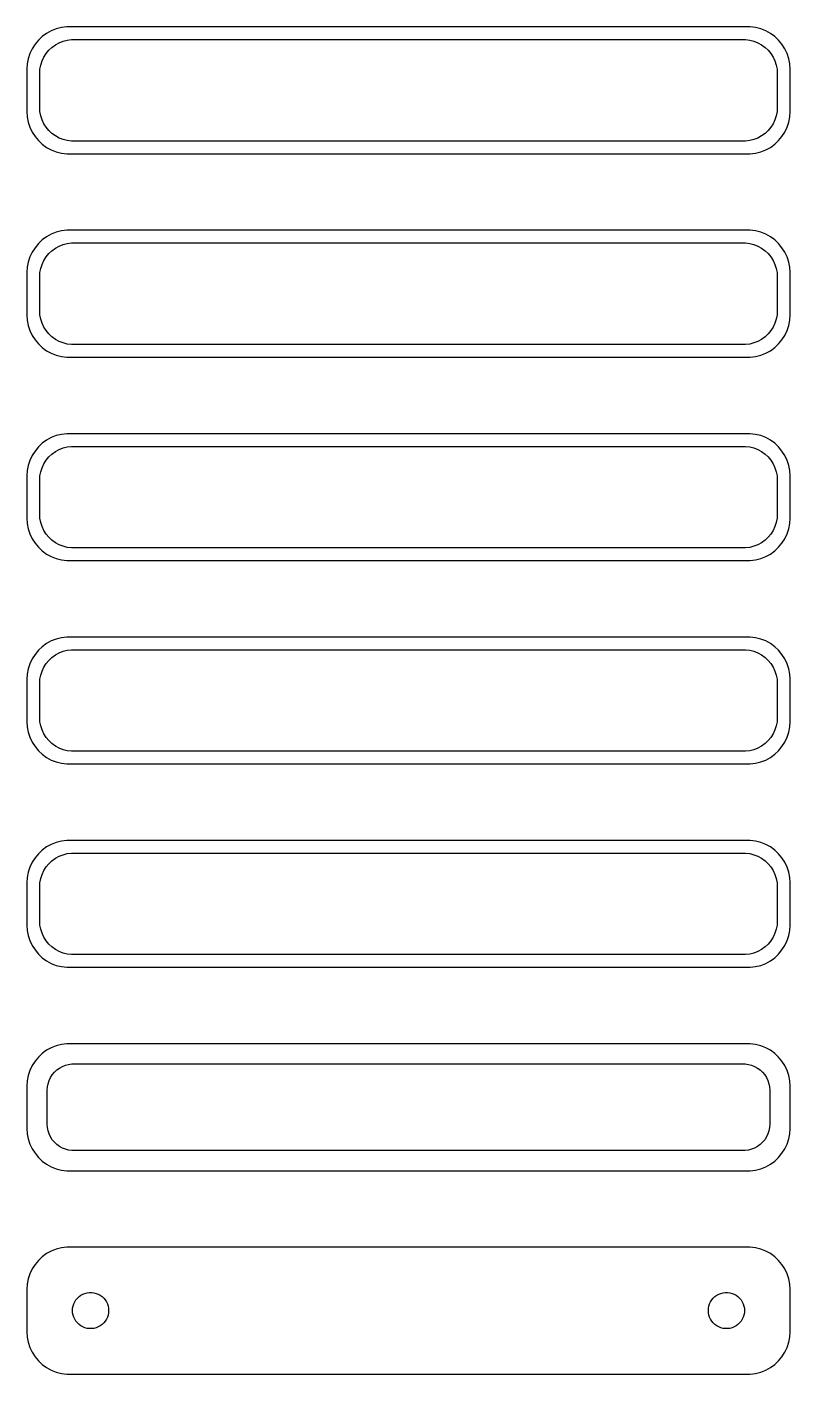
# Model space of a CAD drawing. Header units: metres. Extents: x -45 to 45, y 353 to 703.
# Drawn here: x -45 to 45, y 352.5 to 511.5 of the extents above; entities that cross this region are included whole.
import ezdxf

# ---------------------------------------------------------------- set-up
doc = ezdxf.new("R2010")
doc.units = ezdxf.units.M

msp = doc.modelspace()

# ---------------------------------------------------------------- linework, layer by layer
for p, q in [((-43.1871, 510.353), (-43.6448, 509.923)), ((-42.6791, 510.722), (-43.1871, 510.353)), ((-42.1289, 511.024), (-42.6791, 510.722)), ((-41.5451, 511.255), (-42.1289, 511.024)), ((-40.9369, 511.411), (-41.5451, 511.255)), ((-40.3139, 511.49), (-40.9369, 511.411)), ((40.3139, 511.49), (-40.3139, 511.49)), ((40.9369, 511.411), (40.3139, 511.49)), ((41.5451, 511.255), (40.9369, 511.411)), ((42.1289, 511.024), (41.5451, 511.255)), ((42.6791, 510.722), (42.1289, 511.024)), ((43.1871, 510.353), (42.6791, 510.722)), ((43.6448, 509.923), (43.1871, 510.353)), ((-44.3815, 508.909), (-44.6489, 508.341)), ((-44.0451, 509.439), (-44.3815, 508.909)), ((-43.6448, 509.923), (-44.0451, 509.439)), ((-42.7361, 508.351), (-42.4159, 508.738)), ((-42.4159, 508.738), (-42.0497, 509.082)), ((-42.0497, 509.082), (-41.6433, 509.377)), ((-41.6433, 509.377), (-41.2031, 509.619)), ((-41.2031, 509.619), (-40.7361, 509.804)), ((-40.7361, 509.804), (-40.2495, 509.929)), ((-40.2495, 509.929), (-39.7512, 509.992)), ((-39.7512, 509.992), (39.7512, 509.992)), ((39.7512, 509.992), (40.2495, 509.929)), ((40.2495, 509.929), (40.7361, 509.804)), ((40.7361, 509.804), (41.2031, 509.619)), ((41.2031, 509.619), (41.6433, 509.377)), ((41.6433, 509.377), (42.0497, 509.082)), ((42.0497, 509.082), (42.4159, 508.738)), ((42.4159, 508.738), (42.7361, 508.351)), ((44.0451, 509.439), (43.6448, 509.923)), ((44.3815, 508.909), (44.0451, 509.439)), ((44.6489, 508.341), (44.3815, 508.909)), ((-44.8429, 507.743), (-44.9606, 507.127)), ((-44.6489, 508.341), (-44.8429, 507.743)), ((-43.3743, 506.995), (-43.2191, 507.472)), ((-43.2191, 507.472), (-43.0052, 507.927)), ((-43.0052, 507.927), (-42.7361, 508.351)), ((42.7361, 508.351), (43.0052, 507.927)), ((43.0052, 507.927), (43.2191, 507.472)), ((43.2191, 507.472), (43.3743, 506.995)), ((44.8429, 507.743), (44.6489, 508.341)), ((44.9606, 507.127), (44.8429, 507.743)), ((-44.9606, 507.127), (-45, 506.5)), ((-45, 506.5), (-45, 501.5)), ((-43.5, 506), (-43.4685, 506.501)), ((-43.5, 502), (-43.5, 506)), ((-43.4685, 506.501), (-43.3743, 506.995)), ((43.3743, 506.995), (43.4685, 506.501)), ((43.4685, 506.501), (43.5, 506)), ((43.5, 506), (43.5, 502)), ((45, 506.5), (44.9606, 507.127)), ((45, 501.5), (45, 506.5)), ((-45, 501.5), (-44.9606, 500.873)), ((-44.9606, 500.873), (-44.8429, 500.257)), ((-43.4685, 501.499), (-43.5, 502)), ((-43.3743, 501.005), (-43.4685, 501.499)), ((-43.2191, 500.528), (-43.3743, 501.005)), ((43.3743, 501.005), (43.2191, 500.528)), ((43.4685, 501.499), (43.3743, 501.005)), ((43.5, 502), (43.4685, 501.499)), ((44.8429, 500.257), (44.9606, 500.873)), ((44.9606, 500.873), (45, 501.5)), ((-44.8429, 500.257), (-44.6489, 499.659)), ((-44.6489, 499.659), (-44.3815, 499.091)), ((-43.0052, 500.073), (-43.2191, 500.528)), ((-42.7361, 499.649), (-43.0052, 500.073)), ((-42.4159, 499.262), (-42.7361, 499.649)), ((-42.0497, 498.918), (-42.4159, 499.262)), ((42.4159, 499.262), (42.0497, 498.918)), ((42.7361, 499.649), (42.4159, 499.262)), ((43.0052, 500.073), (42.7361, 499.649)), ((43.2191, 500.528), (43.0052, 500.073)), ((44.3815, 499.091), (44.6489, 499.659)), ((44.6489, 499.659), (44.8429, 500.257)), ((-44.3815, 499.091), (-44.0451, 498.561)), ((-44.0451, 498.561), (-43.6448, 498.077)), ((-43.6448, 498.077), (-43.1871, 497.647)), ((-43.1871, 497.647), (-42.6791, 497.278)), ((-41.6433, 498.623), (-42.0497, 498.918)), ((-41.2031, 498.381), (-41.6433, 498.623)), ((-40.7361, 498.196), (-41.2031, 498.381)), ((-40.2495, 498.071), (-40.7361, 498.196)), ((-39.7512, 498.008), (-40.2495, 498.071)), ((39.7512, 498.008), (-39.7512, 498.008)), ((40.2495, 498.071), (39.7512, 498.008)), ((40.7361, 498.196), (40.2495, 498.071)), ((41.2031, 498.381), (40.7361, 498.196)), ((41.6433, 498.623), (41.2031, 498.381)), ((42.0497, 498.918), (41.6433, 498.623)), ((42.6791, 497.278), (43.1871, 497.647)), ((43.1871, 497.647), (43.6448, 498.077)), ((43.6448, 498.077), (44.0451, 498.561)), ((44.0451, 498.561), (44.3815, 499.091)), ((-42.6791, 497.278), (-42.1289, 496.976)), ((-42.1289, 496.976), (-41.5451, 496.745)), ((-41.5451, 496.745), (-40.9369, 496.589)), ((-40.9369, 496.589), (-40.3139, 496.51)), ((-40.3139, 496.51), (40.3139, 496.51)), ((40.3139, 496.51), (40.9369, 496.589)), ((40.9369, 496.589), (41.5451, 496.745)), ((41.5451, 496.745), (42.1289, 496.976)), ((42.1289, 496.976), (42.6791, 497.278)), ((-42.6791, 486.722), (-43.1871, 486.353)), ((-42.1289, 487.024), (-42.6791, 486.722)), ((-41.5451, 487.255), (-42.1289, 487.024)), ((-40.9369, 487.411), (-41.5451, 487.255)), ((-40.3139, 487.49), (-40.9369, 487.411)), ((40.3139, 487.49), (-40.3139, 487.49)), ((40.9369, 487.411), (40.3139, 487.49)), ((41.5451, 487.255), (40.9369, 487.411)), ((42.1289, 487.024), (41.5451, 487.255)), ((42.6791, 486.722), (42.1289, 487.024)), ((43.1871, 486.353), (42.6791, 486.722)), ((-44.3815, 484.909), (-44.6489, 484.341)), ((-44.0451, 485.439), (-44.3815, 484.909)), ((-43.6448, 485.923), (-44.0451, 485.439)), ((-43.1871, 486.353), (-43.6448, 485.923)), ((-42.4159, 484.738), (-42.0497, 485.082)), ((-42.0497, 485.082), (-41.6433, 485.377)), ((-41.6433, 485.377), (-41.2031, 485.619)), ((-41.2031, 485.619), (-40.7361, 485.804)), ((-40.7361, 485.804), (-40.2495, 485.929)), ((-40.2495, 485.929), (-39.7512, 485.992)), ((-39.7512, 485.992), (39.7512, 485.992)), ((39.7512, 485.992), (40.2495, 485.929)), ((40.2495, 485.929), (40.7361, 485.804)), ((40.7361, 485.804), (41.2031, 485.619)), ((41.2031, 485.619), (41.6433, 485.377)), ((41.6433, 485.377), (42.0497, 485.082)), ((42.0497, 485.082), (42.4159, 484.738)), ((43.6448, 485.923), (43.1871, 486.353)), ((44.0451, 485.439), (43.6448, 485.923)), ((44.3815, 484.909), (44.0451, 485.439)), ((44.6489, 484.341), (44.3815, 484.909)), ((-44.8429, 483.743), (-44.9606, 483.127)), ((-44.6489, 484.341), (-44.8429, 483.743)), ((-43.3743, 482.995), (-43.2191, 483.472)), ((-43.2191, 483.472), (-43.0052, 483.927)), ((-43.0052, 483.927), (-42.7361, 484.351)), ((-42.7361, 484.351), (-42.4159, 484.738)), ((42.4159, 484.738), (42.7361, 484.351)), ((42.7361, 484.351), (43.0052, 483.927)), ((43.0052, 483.927), (43.2191, 483.472)), ((43.2191, 483.472), (43.3743, 482.995)), ((44.8429, 483.743), (44.6489, 484.341)), ((44.9606, 483.127), (44.8429, 483.743)), ((-44.9606, 483.127), (-45, 482.5)), ((-45, 482.5), (-45, 477.5)), ((-43.5, 482), (-43.4685, 482.501)), ((-43.5, 478), (-43.5, 482)), ((-43.4685, 482.501), (-43.3743, 482.995)), ((43.3743, 482.995), (43.4685, 482.501)), ((43.4685, 482.501), (43.5, 482)), ((43.5, 482), (43.5, 478)), ((45, 482.5), (44.9606, 483.127)), ((45, 477.5), (45, 482.5)), ((-45, 477.5), (-44.9606, 476.873)), ((-43.4685, 477.499), (-43.5, 478)), ((-43.3743, 477.005), (-43.4685, 477.499)), ((-43.2191, 476.528), (-43.3743, 477.005)), ((43.3743, 477.005), (43.2191, 476.528)), ((43.4685, 477.499), (43.3743, 477.005)), ((43.5, 478), (43.4685, 477.499)), ((44.9606, 476.873), (45, 477.5)), ((-44.9606, 476.873), (-44.8429, 476.257)), ((-44.8429, 476.257), (-44.6489, 475.659)), ((-44.6489, 475.659), (-44.3815, 475.091)), ((-43.0052, 476.073), (-43.2191, 476.528)), ((-42.7361, 475.649), (-43.0052, 476.073)), ((-42.4159, 475.262), (-42.7361, 475.649)), ((42.7361, 475.649), (42.4159, 475.262)), ((43.0052, 476.073), (42.7361, 475.649)), ((43.2191, 476.528), (43.0052, 476.073)), ((44.3815, 475.091), (44.6489, 475.659)), ((44.6489, 475.659), (44.8429, 476.257)), ((44.8429, 476.257), (44.9606, 476.873)), ((-44.3815, 475.091), (-44.0451, 474.561)), ((-44.0451, 474.561), (-43.6448, 474.077)), ((-43.6448, 474.077), (-43.1871, 473.647)), ((-42.0497, 474.918), (-42.4159, 475.262)), ((-41.6433, 474.623), (-42.0497, 474.918)), ((-41.2031, 474.381), (-41.6433, 474.623)), ((-40.7361, 474.196), (-41.2031, 474.381)), ((-40.2495, 474.071), (-40.7361, 474.196)), ((-39.7512, 474.008), (-40.2495, 474.071)), ((39.7512, 474.008), (-39.7512, 474.008)), ((40.2495, 474.071), (39.7512, 474.008)), ((40.7361, 474.196), (40.2495, 474.071)), ((41.2031, 474.381), (40.7361, 474.196)), ((41.6433, 474.623), (41.2031, 474.381)), ((42.0497, 474.918), (41.6433, 474.623)), ((42.4159, 475.262), (42.0497, 474.918)), ((43.1871, 473.647), (43.6448, 474.077)), ((43.6448, 474.077), (44.0451, 474.561)), ((44.0451, 474.561), (44.3815, 475.091)), ((-43.1871, 473.647), (-42.6791, 473.278)), ((-42.6791, 473.278), (-42.1289, 472.976)), ((-42.1289, 472.976), (-41.5451, 472.745)), ((-41.5451, 472.745), (-40.9369, 472.589)), ((-40.9369, 472.589), (-40.3139, 472.51)), ((-40.3139, 472.51), (40.3139, 472.51)), ((40.3139, 472.51), (40.9369, 472.589)), ((40.9369, 472.589), (41.5451, 472.745)), ((41.5451, 472.745), (42.1289, 472.976)), ((42.1289, 472.976), (42.6791, 473.278)), ((42.6791, 473.278), (43.1871, 473.647)), ((-42.6791, 462.722), (-43.1871, 462.353)), ((-42.1289, 463.024), (-42.6791, 462.722)), ((-41.5451, 463.255), (-42.1289, 463.024)), ((-40.9369, 463.411), (-41.5451, 463.255)), ((-40.3139, 463.49), (-40.9369, 463.411)), ((40.3139, 463.49), (-40.3139, 463.49)), ((40.9369, 463.411), (40.3139, 463.49)), ((41.5451, 463.255), (40.9369, 463.411)), ((42.1289, 463.024), (41.5451, 463.255)), ((42.6791, 462.722), (42.1289, 463.024)), ((43.1871, 462.353), (42.6791, 462.722)), ((-44.0451, 461.439), (-44.3815, 460.909)), ((-43.6448, 461.923), (-44.0451, 461.439)), ((-43.1871, 462.353), (-43.6448, 461.923)), ((-42.4159, 460.738), (-42.0497, 461.082)), ((-42.0497, 461.082), (-41.6433, 461.377)), ((-41.6433, 461.377), (-41.2031, 461.619)), ((-41.2031, 461.619), (-40.7361, 461.804)), ((-40.7361, 461.804), (-40.2495, 461.929)), ((-40.2495, 461.929), (-39.7512, 461.992)), ((-39.7512, 461.992), (39.7512, 461.992)), ((39.7512, 461.992), (40.2495, 461.929)), ((40.2495, 461.929), (40.7361, 461.804)), ((40.7361, 461.804), (41.2031, 461.619)), ((41.2031, 461.619), (41.6433, 461.377)), ((41.6433, 461.377), (42.0497, 461.082)), ((42.0497, 461.082), (42.4159, 460.738)), ((43.6448, 461.923), (43.1871, 462.353)), ((44.0451, 461.439), (43.6448, 461.923)), ((44.3815, 460.909), (44.0451, 461.439)), ((-44.8429, 459.743), (-44.9606, 459.127)), ((-44.6489, 460.341), (-44.8429, 459.743)), ((-44.3815, 460.909), (-44.6489, 460.341)), ((-43.3743, 458.995), (-43.2191, 459.472)), ((-43.2191, 459.472), (-43.0052, 459.927)), ((-43.0052, 459.927), (-42.7361, 460.351)), ((-42.7361, 460.351), (-42.4159, 460.738)), ((42.4159, 460.738), (42.7361, 460.351)), ((42.7361, 460.351), (43.0052, 459.927)), ((43.0052, 459.927), (43.2191, 459.472)), ((43.2191, 459.472), (43.3743, 458.995)), ((44.6489, 460.341), (44.3815, 460.909)), ((44.8429, 459.743), (44.6489, 460.341)), ((44.9606, 459.127), (44.8429, 459.743)), ((-44.9606, 459.127), (-45, 458.5)), ((-45, 458.5), (-45, 453.5)), ((-43.5, 458), (-43.4685, 458.501)), ((-43.5, 454), (-43.5, 458)), ((-43.4685, 458.501), (-43.3743, 458.995)), ((43.3743, 458.995), (43.4685, 458.501)), ((43.4685, 458.501), (43.5, 458)), ((43.5, 458), (43.5, 454)), ((45, 458.5), (44.9606, 459.127)), ((45, 453.5), (45, 458.5)), ((-45, 453.5), (-44.9606, 452.873)), ((-43.4685, 453.499), (-43.5, 454)), ((-43.3743, 453.005), (-43.4685, 453.499)), ((43.4685, 453.499), (43.3743, 453.005)), ((43.5, 454), (43.4685, 453.499)), ((44.9606, 452.873), (45, 453.5)), ((-44.9606, 452.873), (-44.8429, 452.257)), ((-44.8429, 452.257), (-44.6489, 451.659)), ((-44.6489, 451.659), (-44.3815, 451.091)), ((-43.2191, 452.528), (-43.3743, 453.005)), ((-43.0052, 452.073), (-43.2191, 452.528)), ((-42.7361, 451.649), (-43.0052, 452.073)), ((-42.4159, 451.262), (-42.7361, 451.649)), ((42.7361, 451.649), (42.4159, 451.262)), ((43.0052, 452.073), (42.7361, 451.649)), ((43.2191, 452.528), (43.0052, 452.073)), ((43.3743, 453.005), (43.2191, 452.528)), ((44.3815, 451.091), (44.6489, 451.659)), ((44.6489, 451.659), (44.8429, 452.257)), ((44.8429, 452.257), (44.9606, 452.873)), ((-44.3815, 451.091), (-44.0451, 450.561)), ((-44.0451, 450.561), (-43.6448, 450.077)), ((-43.6448, 450.077), (-43.1871, 449.647)), ((-42.0497, 450.918), (-42.4159, 451.262)), ((-41.6433, 450.623), (-42.0497, 450.918)), ((-41.2031, 450.381), (-41.6433, 450.623)), ((-40.7361, 450.196), (-41.2031, 450.381)), ((-40.2495, 450.071), (-40.7361, 450.196)), ((-39.7512, 450.008), (-40.2495, 450.071)), ((39.7512, 450.008), (-39.7512, 450.008)), ((40.2495, 450.071), (39.7512, 450.008)), ((40.7361, 450.196), (40.2495, 450.071)), ((41.2031, 450.381), (40.7361, 450.196)), ((41.6433, 450.623), (41.2031, 450.381)), ((42.0497, 450.918), (41.6433, 450.623)), ((42.4159, 451.262), (42.0497, 450.918)), ((43.1871, 449.647), (43.6448, 450.077)), ((43.6448, 450.077), (44.0451, 450.561)), ((44.0451, 450.561), (44.3815, 451.091)), ((-43.1871, 449.647), (-42.6791, 449.278)), ((-42.6791, 449.278), (-42.1289, 448.976)), ((-42.1289, 448.976), (-41.5451, 448.745)), ((-41.5451, 448.745), (-40.9369, 448.589)), ((-40.9369, 448.589), (-40.3139, 448.51)), ((-40.3139, 448.51), (40.3139, 448.51)), ((40.3139, 448.51), (40.9369, 448.589)), ((40.9369, 448.589), (41.5451, 448.745)), ((41.5451, 448.745), (42.1289, 448.976)), ((42.1289, 448.976), (42.6791, 449.278)), ((42.6791, 449.278), (43.1871, 449.647)), ((-42.1289, 439.024), (-42.6791, 438.722)), ((-41.5451, 439.255), (-42.1289, 439.024)), ((-40.9369, 439.411), (-41.5451, 439.255)), ((-40.3139, 439.49), (-40.9369, 439.411)), ((40.3139, 439.49), (-40.3139, 439.49)), ((40.9369, 439.411), (40.3139, 439.49)), ((41.5451, 439.255), (40.9369, 439.411)), ((42.1289, 439.024), (41.5451, 439.255)), ((42.6791, 438.722), (42.1289, 439.024)), ((-44.0451, 437.439), (-44.3815, 436.909)), ((-43.6448, 437.923), (-44.0451, 437.439)), ((-43.1871, 438.353), (-43.6448, 437.923)), ((-42.6791, 438.722), (-43.1871, 438.353)), ((-42.0497, 437.082), (-41.6433, 437.377)), ((-41.6433, 437.377), (-41.2031, 437.619)), ((-41.2031, 437.619), (-40.7361, 437.804)), ((-40.7361, 437.804), (-40.2495, 437.929)), ((-40.2495, 437.929), (-39.7512, 437.992)), ((-39.7512, 437.992), (39.7512, 437.992)), ((39.7512, 437.992), (40.2495, 437.929)), ((40.2495, 437.929), (40.7361, 437.804)), ((40.7361, 437.804), (41.2031, 437.619)), ((41.2031, 437.619), (41.6433, 437.377)), ((41.6433, 437.377), (42.0497, 437.082)), ((43.1871, 438.353), (42.6791, 438.722)), ((43.6448, 437.923), (43.1871, 438.353)), ((44.0451, 437.439), (43.6448, 437.923)), ((44.3815, 436.909), (44.0451, 437.439)), ((-44.8429, 435.743), (-44.9606, 435.127)), ((-44.6489, 436.341), (-44.8429, 435.743)), ((-44.3815, 436.909), (-44.6489, 436.341)), ((-43.2191, 435.472), (-43.0052, 435.927)), ((-43.0052, 435.927), (-42.7361, 436.351)), ((-42.7361, 436.351), (-42.4159, 436.738)), ((-42.4159, 436.738), (-42.0497, 437.082)), ((42.0497, 437.082), (42.4159, 436.738)), ((42.4159, 436.738), (42.7361, 436.351)), ((42.7361, 436.351), (43.0052, 435.927)), ((43.0052, 435.927), (43.2191, 435.472)), ((44.6489, 436.341), (44.3815, 436.909)), ((44.8429, 435.743), (44.6489, 436.341)), ((44.9606, 435.127), (44.8429, 435.743)), ((-44.9606, 435.127), (-45, 434.5)), ((-45, 434.5), (-45, 429.5)), ((-43.5, 434), (-43.4685, 434.501)), ((-43.4685, 434.501), (-43.3743, 434.995)), ((-43.3743, 434.995), (-43.2191, 435.472)), ((43.2191, 435.472), (43.3743, 434.995)), ((43.3743, 434.995), (43.4685, 434.501)), ((43.4685, 434.501), (43.5, 434)), ((45, 434.5), (44.9606, 435.127)), ((45, 429.5), (45, 434.5)), ((-43.5, 430), (-43.5, 434)), ((43.5, 434), (43.5, 430)), ((-45, 429.5), (-44.9606, 428.873)), ((-43.4685, 429.499), (-43.5, 430)), ((-43.3743, 429.005), (-43.4685, 429.499)), ((43.4685, 429.499), (43.3743, 429.005)), ((43.5, 430), (43.4685, 429.499)), ((44.9606, 428.873), (45, 429.5)), ((-44.9606, 428.873), (-44.8429, 428.257)), ((-44.8429, 428.257), (-44.6489, 427.659)), ((-44.6489, 427.659), (-44.3815, 427.091)), ((-43.2191, 428.528), (-43.3743, 429.005)), ((-43.0052, 428.073), (-43.2191, 428.528)), ((-42.7361, 427.649), (-43.0052, 428.073)), ((43.0052, 428.073), (42.7361, 427.649)), ((43.2191, 428.528), (43.0052, 428.073)), ((43.3743, 429.005), (43.2191, 428.528)), ((44.3815, 427.091), (44.6489, 427.659)), ((44.6489, 427.659), (44.8429, 428.257)), ((44.8429, 428.257), (44.9606, 428.873)), ((-44.3815, 427.091), (-44.0451, 426.561)), ((-44.0451, 426.561), (-43.6448, 426.077)), ((-43.6448, 426.077), (-43.1871, 425.647)), ((-42.4159, 427.262), (-42.7361, 427.649)), ((-42.0497, 426.918), (-42.4159, 427.262)), ((-41.6433, 426.623), (-42.0497, 426.918)), ((-41.2031, 426.381), (-41.6433, 426.623)), ((-40.7361, 426.196), (-41.2031, 426.381)), ((-40.2495, 426.071), (-40.7361, 426.196)), ((-39.7512, 426.008), (-40.2495, 426.071)), ((40.2495, 426.071), (39.7512, 426.008)), ((40.7361, 426.196), (40.2495, 426.071)), ((41.2031, 426.381), (40.7361, 426.196)), ((41.6433, 426.623), (41.2031, 426.381)), ((42.0497, 426.918), (41.6433, 426.623)), ((42.4159, 427.262), (42.0497, 426.918)), ((42.7361, 427.649), (42.4159, 427.262)), ((43.1871, 425.647), (43.6448, 426.077)), ((43.6448, 426.077), (44.0451, 426.561)), ((44.0451, 426.561), (44.3815, 427.091)), ((-43.1871, 425.647), (-42.6791, 425.278)), ((-42.6791, 425.278), (-42.1289, 424.976)), ((-42.1289, 424.976), (-41.5451, 424.745)), ((-41.5451, 424.745), (-40.9369, 424.589)), ((-40.9369, 424.589), (-40.3139, 424.51)), ((-40.3139, 424.51), (40.3139, 424.51)), ((39.7512, 426.008), (-39.7512, 426.008)), ((40.3139, 424.51), (40.9369, 424.589)), ((40.9369, 424.589), (41.5451, 424.745)), ((41.5451, 424.745), (42.1289, 424.976)), ((42.1289, 424.976), (42.6791, 425.278)), ((42.6791, 425.278), (43.1871, 425.647)), ((-42.1289, 415.024), (-42.6791, 414.722)), ((-41.5451, 415.255), (-42.1289, 415.024)), ((-40.9369, 415.411), (-41.5451, 415.255)), ((-40.3139, 415.49), (-40.9369, 415.411)), ((40.3139, 415.49), (-40.3139, 415.49)), ((40.9369, 415.411), (40.3139, 415.49)), ((41.5451, 415.255), (40.9369, 415.411)), ((42.1289, 415.024), (41.5451, 415.255)), ((42.6791, 414.722), (42.1289, 415.024)), ((-44.0451, 413.439), (-44.3815, 412.909)), ((-43.6448, 413.923), (-44.0451, 413.439)), ((-43.1871, 414.353), (-43.6448, 413.923)), ((-42.6791, 414.722), (-43.1871, 414.353)), ((-42.0497, 413.082), (-41.6433, 413.377)), ((-41.6433, 413.377), (-41.2031, 413.619)), ((-41.2031, 413.619), (-40.7361, 413.804)), ((-40.7361, 413.804), (-40.2495, 413.929)), ((-40.2495, 413.929), (-39.7512, 413.992)), ((-39.7512, 413.992), (39.7512, 413.992)), ((39.7512, 413.992), (40.2495, 413.929)), ((40.2495, 413.929), (40.7361, 413.804)), ((40.7361, 413.804), (41.2031, 413.619)), ((41.2031, 413.619), (41.6433, 413.377)), ((41.6433, 413.377), (42.0497, 413.082)), ((43.1871, 414.353), (42.6791, 414.722)), ((43.6448, 413.923), (43.1871, 414.353)), ((44.0451, 413.439), (43.6448, 413.923)), ((44.3815, 412.909), (44.0451, 413.439)), ((-44.6489, 412.341), (-44.8429, 411.743)), ((-44.3815, 412.909), (-44.6489, 412.341)), ((-43.2191, 411.472), (-43.0052, 411.927)), ((-43.0052, 411.927), (-42.7361, 412.351)), ((-42.7361, 412.351), (-42.4159, 412.738)), ((-42.4159, 412.738), (-42.0497, 413.082)), ((42.0497, 413.082), (42.4159, 412.738)), ((42.4159, 412.738), (42.7361, 412.351)), ((42.7361, 412.351), (43.0052, 411.927)), ((43.0052, 411.927), (43.2191, 411.472)), ((44.6489, 412.341), (44.3815, 412.909)), ((44.8429, 411.743), (44.6489, 412.341)), ((-44.9606, 411.127), (-45, 410.5)), ((-45, 410.5), (-45, 405.5)), ((-44.8429, 411.743), (-44.9606, 411.127)), ((-43.5, 410), (-43.4685, 410.501)), ((-43.4685, 410.501), (-43.3743, 410.995)), ((-43.3743, 410.995), (-43.2191, 411.472)), ((43.2191, 411.472), (43.3743, 410.995)), ((43.3743, 410.995), (43.4685, 410.501)), ((43.4685, 410.501), (43.5, 410)), ((44.9606, 411.127), (44.8429, 411.743)), ((45, 410.5), (44.9606, 411.127)), ((45, 405.5), (45, 410.5)), ((-43.5, 406), (-43.5, 410)), ((43.5, 410), (43.5, 406)), ((-45, 405.5), (-44.9606, 404.873)), ((-43.4685, 405.499), (-43.5, 406)), ((-43.3743, 405.005), (-43.4685, 405.499)), ((43.4685, 405.499), (43.3743, 405.005)), ((43.5, 406), (43.4685, 405.499)), ((44.9606, 404.873), (45, 405.5)), ((-44.9606, 404.873), (-44.8429, 404.257)), ((-44.8429, 404.257), (-44.6489, 403.659)), ((-43.2191, 404.528), (-43.3743, 405.005)), ((-43.0052, 404.073), (-43.2191, 404.528)), ((-42.7361, 403.649), (-43.0052, 404.073)), ((43.0052, 404.073), (42.7361, 403.649)), ((43.2191, 404.528), (43.0052, 404.073)), ((43.3743, 405.005), (43.2191, 404.528)), ((44.6489, 403.659), (44.8429, 404.257)), ((44.8429, 404.257), (44.9606, 404.873)), ((-44.6489, 403.659), (-44.3815, 403.091)), ((-44.3815, 403.091), (-44.0451, 402.561)), ((-44.0451, 402.561), (-43.6448, 402.077)), ((-42.4159, 403.262), (-42.7361, 403.649)), ((-42.0497, 402.918), (-42.4159, 403.262)), ((-41.6433, 402.623), (-42.0497, 402.918)), ((-41.2031, 402.381), (-41.6433, 402.623)), ((-40.7361, 402.196), (-41.2031, 402.381)), ((41.2031, 402.381), (40.7361, 402.196)), ((41.6433, 402.623), (41.2031, 402.381)), ((42.0497, 402.918), (41.6433, 402.623)), ((42.4159, 403.262), (42.0497, 402.918)), ((42.7361, 403.649), (42.4159, 403.262)), ((43.6448, 402.077), (44.0451, 402.561)), ((44.0451, 402.561), (44.3815, 403.091)), ((44.3815, 403.091), (44.6489, 403.659)), ((-43.6448, 402.077), (-43.1871, 401.647)), ((-43.1871, 401.647), (-42.6791, 401.278)), ((-42.6791, 401.278), (-42.1289, 400.976)), ((-42.1289, 400.976), (-41.5451, 400.745)), ((-41.5451, 400.745), (-40.9369, 400.589)), ((-40.2495, 402.071), (-40.7361, 402.196)), ((-39.7512, 402.008), (-40.2495, 402.071)), ((39.7512, 402.008), (-39.7512, 402.008)), ((40.2495, 402.071), (39.7512, 402.008)), ((40.7361, 402.196), (40.2495, 402.071)), ((40.9369, 400.589), (41.5451, 400.745)), ((41.5451, 400.745), (42.1289, 400.976)), ((42.1289, 400.976), (42.6791, 401.278)), ((42.6791, 401.278), (43.1871, 401.647)), ((43.1871, 401.647), (43.6448, 402.077)), ((-40.9369, 400.589), (-40.3139, 400.51)), ((-40.3139, 400.51), (40.3139, 400.51)), ((40.3139, 400.51), (40.9369, 400.589)), ((-41.5451, 391.255), (-42.1289, 391.024)), ((-40.9369, 391.411), (-41.5451, 391.255)), ((-40.3139, 391.49), (-40.9369, 391.411)), ((40.3139, 391.49), (-40.3139, 391.49)), ((40.9369, 391.411), (40.3139, 391.49)), ((41.5451, 391.255), (40.9369, 391.411)), ((42.1289, 391.024), (41.5451, 391.255)), ((-43.6448, 389.923), (-44.0451, 389.439)), ((-43.1871, 390.353), (-43.6448, 389.923)), ((-42.6791, 390.722), (-43.1871, 390.353)), ((-42.1289, 391.024), (-42.6791, 390.722)), ((42.6791, 390.722), (42.1289, 391.024)), ((43.1871, 390.353), (42.6791, 390.722)), ((43.6448, 389.923), (43.1871, 390.353)), ((44.0451, 389.439), (43.6448, 389.923)), ((-44.6489, 388.341), (-44.8429, 387.743)), ((-44.3815, 388.909), (-44.6489, 388.341)), ((-44.0451, 389.439), (-44.3815, 388.909)), ((-42.0184, 387.83), (-41.7692, 388.131)), ((-41.7692, 388.131), (-41.4842, 388.399)), ((-41.4842, 388.399), (-41.168, 388.628)), ((-41.168, 388.628), (-40.8254, 388.817)), ((-40.8254, 388.817), (-40.4619, 388.961)), ((-40.4619, 388.961), (-40.0833, 389.058)), ((-40.0833, 389.058), (-39.6954, 389.107)), ((-39.6954, 389.107), (39.6954, 389.107)), ((39.6954, 389.107), (40.0833, 389.058)), ((40.0833, 389.058), (40.4619, 388.961)), ((40.4619, 388.961), (40.8254, 388.817)), ((40.8254, 388.817), (41.168, 388.628)), ((41.168, 388.628), (41.4842, 388.399)), ((41.4842, 388.399), (41.7692, 388.131)), ((41.7692, 388.131), (42.0184, 387.83)), ((44.3815, 388.909), (44.0451, 389.439)), ((44.6489, 388.341), (44.3815, 388.909)), ((44.8429, 387.743), (44.6489, 388.341)), ((-44.9606, 387.127), (-45, 386.5)), ((-45, 386.5), (-45, 381.5)), ((-44.8429, 387.743), (-44.9606, 387.127)), ((-42.6129, 386), (-42.5884, 386.39)), ((-42.5884, 386.39), (-42.5151, 386.774)), ((-42.5151, 386.774), (-42.3943, 387.146)), ((-42.3943, 387.146), (-42.2279, 387.5)), ((-42.2279, 387.5), (-42.0184, 387.83)), ((42.0184, 387.83), (42.2279, 387.5)), ((42.2279, 387.5), (42.3943, 387.146)), ((42.3943, 387.146), (42.5151, 386.774)), ((42.5151, 386.774), (42.5884, 386.39)), ((42.5884, 386.39), (42.6129, 386)), ((44.9606, 387.127), (44.8429, 387.743)), ((45, 386.5), (44.9606, 387.127)), ((45, 381.5), (45, 386.5)), ((-42.6129, 382), (-42.6129, 386)), ((42.6129, 386), (42.6129, 382)), ((-42.5884, 381.61), (-42.6129, 382)), ((-42.5151, 381.226), (-42.5884, 381.61)), ((42.5884, 381.61), (42.5151, 381.226)), ((42.6129, 382), (42.5884, 381.61)), ((-45, 381.5), (-44.9606, 380.873)), ((-44.9606, 380.873), (-44.8429, 380.257)), ((-44.8429, 380.257), (-44.6489, 379.659)), ((-42.3943, 380.854), (-42.5151, 381.226)), ((-42.2279, 380.5), (-42.3943, 380.854)), ((-42.0184, 380.17), (-42.2279, 380.5)), ((-41.7692, 379.869), (-42.0184, 380.17)), ((42.0184, 380.17), (41.7692, 379.869)), ((42.2279, 380.5), (42.0184, 380.17)), ((42.3943, 380.854), (42.2279, 380.5)), ((42.5151, 381.226), (42.3943, 380.854)), ((44.6489, 379.659), (44.8429, 380.257)), ((44.8429, 380.257), (44.9606, 380.873)), ((44.9606, 380.873), (45, 381.5)), ((-44.6489, 379.659), (-44.3815, 379.091)), ((-44.3815, 379.091), (-44.0451, 378.561)), ((-44.0451, 378.561), (-43.6448, 378.077)), ((-41.4842, 379.601), (-41.7692, 379.869)), ((-41.168, 379.372), (-41.4842, 379.601)), ((-40.8254, 379.183), (-41.168, 379.372)), ((-40.4619, 379.039), (-40.8254, 379.183)), ((-40.0833, 378.942), (-40.4619, 379.039)), ((-39.6954, 378.893), (-40.0833, 378.942)), ((39.6954, 378.893), (-39.6954, 378.893)), ((40.0833, 378.942), (39.6954, 378.893)), ((40.4619, 379.039), (40.0833, 378.942)), ((40.8254, 379.183), (40.4619, 379.039)), ((41.168, 379.372), (40.8254, 379.183)), ((41.4842, 379.601), (41.168, 379.372)), ((41.7692, 379.869), (41.4842, 379.601)), ((43.6448, 378.077), (44.0451, 378.561)), ((44.0451, 378.561), (44.3815, 379.091)), ((44.3815, 379.091), (44.6489, 379.659)), ((-43.6448, 378.077), (-43.1871, 377.647)), ((-43.1871, 377.647), (-42.6791, 377.278)), ((-42.6791, 377.278), (-42.1289, 376.976)), ((-42.1289, 376.976), (-41.5451, 376.745)), ((41.5451, 376.745), (42.1289, 376.976)), ((42.1289, 376.976), (42.6791, 377.278)), ((42.6791, 377.278), (43.1871, 377.647)), ((43.1871, 377.647), (43.6448, 378.077)), ((-41.5451, 376.745), (-40.9369, 376.589)), ((-40.9369, 376.589), (-40.3139, 376.51)), ((-40.3139, 376.51), (40.3139, 376.51)), ((40.3139, 376.51), (40.9369, 376.589)), ((40.9369, 376.589), (41.5451, 376.745)), ((-41.5451, 367.255), (-42.1289, 367.024)), ((-40.9369, 367.411), (-41.5451, 367.255)), ((-40.3139, 367.49), (-40.9369, 367.411)), ((40.3139, 367.49), (-40.3139, 367.49)), ((40.9369, 367.411), (40.3139, 367.49)), ((41.5451, 367.255), (40.9369, 367.411)), ((42.1289, 367.024), (41.5451, 367.255)), ((-43.6448, 365.923), (-44.0451, 365.439)), ((-43.1871, 366.353), (-43.6448, 365.923)), ((-42.6791, 366.722), (-43.1871, 366.353)), ((-42.1289, 367.024), (-42.6791, 366.722)), ((42.6791, 366.722), (42.1289, 367.024)), ((43.1871, 366.353), (42.6791, 366.722)), ((43.6448, 365.923), (43.1871, 366.353)), ((44.0451, 365.439), (43.6448, 365.923)), ((-44.6489, 364.341), (-44.8429, 363.743)), ((-44.3815, 364.909), (-44.6489, 364.341)), ((-44.0451, 365.439), (-44.3815, 364.909)), ((44.3815, 364.909), (44.0451, 365.439)), ((44.6489, 364.341), (44.3815, 364.909)), ((44.8429, 363.743), (44.6489, 364.341)), ((-44.9606, 363.127), (-45, 362.5)), ((-45, 362.5), (-45, 357.5)), ((-44.8429, 363.743), (-44.9606, 363.127)), ((44.9606, 363.127), (44.8429, 363.743)), ((45, 362.5), (44.9606, 363.127)), ((45, 357.5), (45, 362.5)), ((-39.4853, 360.786), (-39.3712, 361.029)), ((-39.3712, 361.029), (-39.2275, 361.255)), ((-39.2275, 361.255), (-39.0565, 361.462)), ((-39.0565, 361.462), (-38.8611, 361.645)), ((-38.8611, 361.645), (-38.6441, 361.803)), ((-38.6441, 361.803), (-38.4092, 361.932)), ((-38.4092, 361.932), (-38.1598, 362.031)), ((-38.1598, 362.031), (-37.9001, 362.097)), ((-37.9001, 362.097), (-37.6341, 362.131)), ((-37.6341, 362.131), (-37.3659, 362.131)), ((-37.3659, 362.131), (-37.0999, 362.097)), ((-37.0999, 362.097), (-36.8401, 362.031)), ((-36.8401, 362.031), (-36.5908, 361.932)), ((-36.5908, 361.932), (-36.3559, 361.803)), ((-36.3559, 361.803), (-36.1389, 361.645)), ((-36.1389, 361.645), (-35.9434, 361.462)), ((-35.9434, 361.462), (-35.7725, 361.255)), ((-35.7725, 361.255), (-35.6288, 361.029)), ((-35.6288, 361.029), (-35.5146, 360.786)), ((35.5146, 360.786), (35.6288, 361.029)), ((35.6288, 361.029), (35.7725, 361.255)), ((35.7725, 361.255), (35.9434, 361.462)), ((35.9434, 361.462), (36.1389, 361.645)), ((36.1389, 361.645), (36.3559, 361.803)), ((36.3559, 361.803), (36.5908, 361.932)), ((36.5908, 361.932), (36.8401, 362.031)), ((36.8401, 362.031), (37.0999, 362.097)), ((37.0999, 362.097), (37.3659, 362.131)), ((37.3659, 362.131), (37.6341, 362.131)), ((37.6341, 362.131), (37.9001, 362.097)), ((37.9001, 362.097), (38.1598, 362.031)), ((38.1598, 362.031), (38.4092, 361.932)), ((38.4092, 361.932), (38.6441, 361.803)), ((38.6441, 361.803), (38.8611, 361.645)), ((38.8611, 361.645), (39.0565, 361.462)), ((39.0565, 361.462), (39.2275, 361.255)), ((39.2275, 361.255), (39.3712, 361.029)), ((39.3712, 361.029), (39.4853, 360.786)), ((-39.6353, 360), (-39.6185, 360.268)), ((-39.6185, 359.732), (-39.6353, 360)), ((-39.6185, 360.268), (-39.5682, 360.531)), ((-39.5682, 359.469), (-39.6185, 359.732)), ((-39.5682, 360.531), (-39.4853, 360.786)), ((-39.4853, 359.214), (-39.5682, 359.469)), ((-35.5146, 360.786), (-35.4318, 360.531)), ((-35.4318, 359.469), (-35.5146, 359.214)), ((-35.4318, 360.531), (-35.3815, 360.268)), ((-35.3815, 359.732), (-35.4318, 359.469)), ((-35.3815, 360.268), (-35.3647, 360)), ((-35.3647, 360), (-35.3815, 359.732)), ((35.3647, 360), (35.3815, 360.268)), ((35.3815, 359.732), (35.3647, 360)), ((35.3815, 360.268), (35.4318, 360.531)), ((35.4318, 359.469), (35.3815, 359.732)), ((35.4318, 360.531), (35.5146, 360.786)), ((35.5146, 359.214), (35.4318, 359.469)), ((39.4853, 360.786), (39.5682, 360.531)), ((39.5682, 359.469), (39.4853, 359.214)), ((39.5682, 360.531), (39.6185, 360.268)), ((39.6185, 359.732), (39.5682, 359.469)), ((39.6185, 360.268), (39.6353, 360)), ((39.6353, 360), (39.6185, 359.732)), ((-39.3712, 358.971), (-39.4853, 359.214)), ((-39.2275, 358.745), (-39.3712, 358.971)), ((-39.0565, 358.538), (-39.2275, 358.745)), ((-38.8611, 358.355), (-39.0565, 358.538)), ((-38.6441, 358.197), (-38.8611, 358.355)), ((-38.4092, 358.068), (-38.6441, 358.197)), ((-38.1598, 357.969), (-38.4092, 358.068)), ((-37.9001, 357.903), (-38.1598, 357.969)), ((-37.6341, 357.869), (-37.9001, 357.903)), ((-37.3659, 357.869), (-37.6341, 357.869)), ((-37.0999, 357.903), (-37.3659, 357.869)), ((-36.8401, 357.969), (-37.0999, 357.903)), ((-36.5908, 358.068), (-36.8401, 357.969)), ((-36.3559, 358.197), (-36.5908, 358.068)), ((-36.1389, 358.355), (-36.3559, 358.197)), ((-35.9434, 358.538), (-36.1389, 358.355)), ((-35.7725, 358.745), (-35.9434, 358.538)), ((-35.6288, 358.971), (-35.7725, 358.745)), ((-35.5146, 359.214), (-35.6288, 358.971)), ((35.6288, 358.971), (35.5146, 359.214)), ((35.7725, 358.745), (35.6288, 358.971)), ((35.9434, 358.538), (35.7725, 358.745)), ((36.1389, 358.355), (35.9434, 358.538)), ((36.3559, 358.197), (36.1389, 358.355)), ((36.5908, 358.068), (36.3559, 358.197)), ((36.8401, 357.969), (36.5908, 358.068)), ((37.0999, 357.903), (36.8401, 357.969)), ((37.3659, 357.869), (37.0999, 357.903)), ((37.6341, 357.869), (37.3659, 357.869)), ((37.9001, 357.903), (37.6341, 357.869)), ((38.1598, 357.969), (37.9001, 357.903)), ((38.4092, 358.068), (38.1598, 357.969)), ((38.6441, 358.197), (38.4092, 358.068)), ((38.8611, 358.355), (38.6441, 358.197)), ((39.0565, 358.538), (38.8611, 358.355)), ((39.2275, 358.745), (39.0565, 358.538)), ((39.3712, 358.971), (39.2275, 358.745)), ((39.4853, 359.214), (39.3712, 358.971)), ((-45, 357.5), (-44.9606, 356.873)), ((-44.9606, 356.873), (-44.8429, 356.257)), ((-44.8429, 356.257), (-44.6489, 355.659)), ((44.6489, 355.659), (44.8429, 356.257)), ((44.8429, 356.257), (44.9606, 356.873)), ((44.9606, 356.873), (45, 357.5)), ((-44.6489, 355.659), (-44.3815, 355.091)), ((-44.3815, 355.091), (-44.0451, 354.561)), ((-44.0451, 354.561), (-43.6448, 354.077)), ((43.6448, 354.077), (44.0451, 354.561)), ((44.0451, 354.561), (44.3815, 355.091)), ((44.3815, 355.091), (44.6489, 355.659)), ((-43.6448, 354.077), (-43.1871, 353.647)), ((-43.1871, 353.647), (-42.6791, 353.278)), ((-42.6791, 353.278), (-42.1289, 352.976)), ((-42.1289, 352.976), (-41.5451, 352.745)), ((41.5451, 352.745), (42.1289, 352.976)), ((42.1289, 352.976), (42.6791, 353.278)), ((42.6791, 353.278), (43.1871, 353.647)), ((43.1871, 353.647), (43.6448, 354.077)), ((-41.5451, 352.745), (-40.9369, 352.589)), ((-40.9369, 352.589), (-40.3139, 352.51)), ((-40.3139, 352.51), (40.3139, 352.51)), ((40.3139, 352.51), (40.9369, 352.589)), ((40.9369, 352.589), (41.5451, 352.745))]:
    msp.add_line(p, q)

doc.saveas('drawing.dxf')
